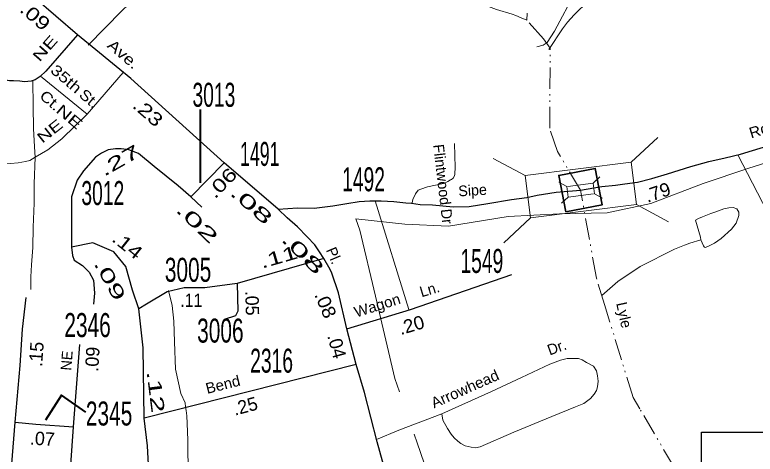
# Model space of a CAD drawing. Extents: x 379811 to 435220, y 199880 to 232769.
# Drawn here: x 404452 to 405838, y 224387 to 225210 of the extents above; entities that cross this region are included whole.
import ezdxf
from ezdxf.enums import TextEntityAlignment as Align

# ---------------------------------------------------------------- set-up
doc = ezdxf.new("R2010")
doc.units = 0
doc.header["$LTSCALE"] = 8
doc.linetypes.add('DASH_DOUBLE_DOT', pattern=[9.2, 5, -1.2, 0.3, -1.2, 0.3, -1.2])
doc.linetypes.add('LONG_DASHED', pattern=[7.5, 6, -1.5])
for name, color, linetype, lineweight in [('10', 7, 'Continuous', 40), ('11', 7, 'Continuous', 40), ('17', 7, 'Continuous', 40), ('21', 7, 'Continuous', 25), ('3', 7, 'Continuous', 158), ('31', 7, 'Continuous', 25), ('32', 7, 'Continuous', 25), ('35', 7, 'Continuous', 13), ('50', 7, 'Continuous', 13), ('59', 7, 'DASH_DOUBLE_DOT', 13), ('62', 7, 'Continuous', 13), ('8', 7, 'Continuous', 25)]:
    doc.layers.add(name, color=color, linetype=linetype, lineweight=lineweight)

msp = doc.modelspace()

# ---------------------------------------------------------------- linework, layer by layer
at = {"layer": '11'}
msp.add_line((404798.805, 225032.844), (404798.805, 224895.149), dxfattribs=at)
msp.add_lwpolyline([(404584.608, 224465.476), (404539.084, 224497.303), (404509.166, 224450.849)], dxfattribs=at)
at = {"layer": '3', "lineweight": 25}
msp.add_lwpolyline([(407821.524, 223538.724), (405737.749, 223538.724), (405737.749, 224428.316), (407821.524, 224428.316)], close=True, dxfattribs=at)
at = {"layer": '31', "lineweight": 35}
msp.add_lwpolyline([(405483.493, 224841.038), (405470.463, 224909.29), (405538.766, 224922.329), (405551.796, 224854.078)], close=True, dxfattribs=at)
at = {"layer": '32'}
for p, q in [((404568.823, 225172.731), (404461.306, 225265.892)), ((404843.936, 224933.103), (404781.603, 224869.331)), ((404802.245, 224849.537), (404781.603, 224869.331)), ((405030.64, 224753.516), (404868.115, 224707.029)), ((405091.246, 224555.096), (404694.043, 224454.649))]:
    msp.add_line(p, q, dxfattribs=at)
for points in [[(404568.823, 225172.731), (404509.878, 225104.766), (404499.192, 225094.559), (404489.964, 225088.24), (404482.192, 225085.81), (404470.049, 225084.837), (404460.821, 225085.81), (404449.164, 225086.296), (404441.878, 225086.781), (404367.077, 225098.933), (404307.653, 225108.283), (404276.248, 225114.002), (404250.505, 225117.404), (404241.762, 225119.348), (404232.937, 225122.833), (404191.433, 225142.294)], [(404843.936, 224933.103), (404669.193, 225091.156), (404568.823, 225172.731)], [(405511.398, 224881.525), (405536.303, 224886.057), (405551.02, 224888.322), (405577.057, 224891.154), (405594.039, 224893.42), (405617.812, 224896.818), (405645.074, 224903.632), (405674.068, 224912.465), (405718, 224926.27), (405751.396, 224935.332), (405781.962, 224942.129), (405810.831, 224948.919), (405833.364, 224955.934), (405896.958, 224975.478), (405934.013, 224986.503), (405947.533, 224987.505), (405963.557, 224991.013), (405982.084, 224993.519), (405999.611, 224997.027), (406022.644, 224999.031), (406175.821, 225011.598)], [(404781.603, 224869.331), (404757.52, 224889.985), (404712.796, 224926.131), (404683.552, 224950.227), (404665.083, 224957.247), (404650.869, 224958.833), (404640.309, 224958.899), (404626.786, 224957.112), (404613.884, 224951.188), (404602.704, 224943.343), (404580.302, 224918.139), (404568.3, 224900.313), (404557.979, 224869.332), (404557.979, 224824.581), (404557.979, 224774.666)], [(405030.64, 224753.516), (405022.456, 224766.255), (405013.363, 224778.994), (404999.269, 224794.462), (404980.872, 224812.89), (404961.761, 224829.807), (404945.274, 224846.078), (404843.936, 224933.103)], [(404945.274, 224846.078), (404981.085, 224848.737), (405012.552, 224848.118), (405047.148, 224852.041), (405073.439, 224856.538), (405096.696, 224860.226), (405116.843, 224861.567), (405126.596, 224861.384), (405138.179, 224861.689), (405161.344, 224860.561), (405183.868, 224858.214), (405194.811, 224857.33), (405211.239, 224855.105), (405233.795, 224853.978), (405272.559, 224850.143), (405302.91, 224851.155), (405337.518, 224856.606), (405381.848, 224863.924), (405410.621, 224868.031), (405429.889, 224872.463), (405465.549, 224878.127), (405511.398, 224881.525)], [(404683.678, 224659.447), (404672.15, 224694.052), (404659.47, 224738.522), (404637.107, 224766.061), (404597.543, 224783.272), (404557.979, 224774.666)], [(404557.979, 224774.666), (404559.699, 224759.176), (404563.139, 224750.57), (404578.621, 224740.243), (404590.662, 224728.194), (404599.263, 224712.704), (404600.983, 224688.607), (404599.263, 224667.953)], [(405073.715, 224621.676), (405058.158, 224689.552), (405045.496, 224725.905), (405042.193, 224733.066), (405030.64, 224753.516)], [(405073.715, 224621.676), (405192.665, 224657.991), (405382.856, 224723.465)], [(404868.115, 224707.029), (404807.596, 224698.378), (404768.692, 224698.378), (404736.992, 224691.168), (404698.087, 224668.098), (404683.678, 224659.447)], [(404868.115, 224707.029), (404869.556, 224655.121), (404865.233, 224646.47), (404843.62, 224639.26)], [(404452.368, 224446.965), (404461.885, 224552.909), (404465.893, 224621.433), (404472.905, 224680.723)], [(404694.043, 224454.649), (404692.323, 224585.91), (404683.678, 224659.447)], [(405219.865, 224167.947), (405184.758, 224258.144), (405173.99, 224283.658), (405157.253, 224323.812), (405145.692, 224355.759), (405130.277, 224409.739), (405106.605, 224502.275), (405091.246, 224555.096), (405073.715, 224621.676)], [(404534.718, 224079.193), (404540.273, 224170.196), (404551.543, 224295.823), (404561.811, 224438.459), (404573.332, 224592.517)], [(404654.885, 224024.397), (404657.071, 224039.681), (404666.211, 224099.118), (404678.017, 224164.85), (404694.546, 224266.421), (404701.463, 224321.781), (404702.768, 224355.745), (404700.157, 224402.773), (404694.043, 224454.649)], [(404426.111, 224139.808), (404438.845, 224276.384), (404445.857, 224368.721), (404452.368, 224446.965)], [(404452.368, 224446.965), (404490.937, 224443.077), (404561.811, 224438.459)]]:
    msp.add_lwpolyline(points, dxfattribs=at)
at = {"layer": '35'}
for p, q in [((404499.916, 225095.249), (404586.918, 225023.995)), ((405806.034, 224947.625), (405911.914, 224742.451)), ((405126.596, 224861.384), (405189.538, 224657.991))]:
    msp.add_line(p, q, dxfattribs=at)
for points in [[(405567.835, 225463.158), (405565.331, 225452.466), (405560.823, 225418.448), (405548.301, 225384.429), (405524.508, 225307.886), (405501.969, 225253.942), (405462.649, 225179.829), (405449.126, 225158.445), (405441.111, 225153.1), (405429.591, 225150.183)], [(404589.29, 225153.406), (404652.419, 225217.665), (404665.525, 225230.162), (404679.729, 225239.61), (404687.105, 225242.476), (404696.31, 225244.091), (404710.91, 225243.146), (404725.541, 225241.561), (404757.148, 225236.593), (404787.537, 225230.985), (404805.215, 225230.558), (404825.942, 225230.71), (404837.585, 225233.454), (404848.131, 225242.384), (404852.581, 225247.81), (404858.25, 225256.771), (404862.03, 225262.196), (404867.151, 225271.218), (404870.321, 225277.253), (404874.283, 225289.323), (404877.453, 225296.578), (404880.745, 225305.051), (404882.116, 225312.336)], [(404489.839, 224943.284), (404513.369, 224957.396), (404539.46, 224978.153), (404564.454, 225001.927), (404586.918, 225023.995), (404654.93, 225102.333)], [(404485.534, 225086.855), (404485.968, 225039.144), (404486.821, 224997.02), (404488.467, 224962.852), (404489.839, 224943.284)], [(405275.491, 224968.918), (405276.253, 224924.356), (405276.223, 224923.137), (405276.04, 224913.383), (405276.009, 224911.554), (405275.278, 224908.537), (405272.748, 224904.3), (405269.639, 224901.923), (405267.78, 224900.764), (405262.842, 224897.869), (405254.856, 224894.364), (405224.772, 224887.78), (405211.879, 224883.756), (405206.972, 224881.47), (405201.943, 224874.887), (405197.401, 224863.975), (405196.06, 224857.909), (405194.811, 224857.33)], [(404344.571, 224938.163), (404364.657, 224935.877), (404385.932, 224932.951), (404403.611, 224931.305), (404426.745, 224930.117), (404443.844, 224931.58), (404457.926, 224933.073), (404471.977, 224935.176), (404479.963, 224937.462), (404489.839, 224943.284)], [(404489.839, 224943.284), (404488.101, 224893.327), (404487.858, 224857.33), (404486.212, 224812.22), (404485.358, 224774.425), (404482.737, 224741.537), (404481.609, 224719.012), (404481.64, 224695.817)], [(405172.069, 224503.825), (405163.392, 224528.655), (405127.434, 224682.912), (405098.133, 224806.878), (405090.373, 224828.055), (405182.266, 224817.937), (405264.267, 224814.418), (405375.9, 224832.22), (405471.768, 224837.554), (405561.177, 224839.366), (405642.709, 224856.874), (405741.075, 224894.139), (405824.662, 224922.571), (405889.845, 224943.158)], [(405129.061, 224414.404), (405171.135, 224431.899), (405251.277, 224462.516)], [(405855.568, 223405.958), (405805.056, 223475.534), (405727.139, 223542.933), (405623.873, 223619.079), (405513.989, 223727.344), (405431.553, 223796.664), (405387.711, 223879.809), (405345.128, 223979.376), (405296.607, 224100.083), (405251.901, 224271.883), (405205.531, 224408.079), (405199.829, 224424.394)]]:
    msp.add_lwpolyline(points, dxfattribs=at)
msp.add_lwpolyline([(405251.277, 224462.516), (405344.692, 224504.068), (405400.791, 224530.797), (405453.634, 224555.825), (405473.669, 224563.115), (405486.191, 224566.517), (405495.708, 224566.517), (405507.228, 224566.031), (405514.241, 224563.601), (405522.756, 224558.741), (405535.529, 224551.694), (405541.038, 224542.947), (405543.042, 224533.713), (405544.044, 224523.993), (405543.042, 224513.302), (405541.038, 224506.497), (405537.031, 224499.208), (405530.019, 224491.432), (405517.497, 224481.713), (405501.97, 224475.394), (405457.391, 224457.413), (405386.265, 224428.254), (405323.405, 224400.796), (405314.389, 224398.852), (405306.375, 224399.824), (405295.355, 224402.74), (405287.341, 224407.114), (405281.331, 224411.002), (405274.819, 224417.319), (405269.309, 224424.609), (405262.297, 224435.301), (405253.281, 224450.852)], close=True, dxfattribs=at)
at = {"layer": '50'}
for p, q in [((405655.793, 224980.335), (405605.861, 224934.062)), ((405407.45, 224908.903), (405347.55, 224941.249)), ((405675.826, 224822.35), (405615.925, 224854.697)), ((405417.514, 224829.538), (405367.582, 224783.264))]:
    msp.add_line(p, q, dxfattribs=at)
at = {"layer": '50', "linetype": 'LONG_DASHED'}
for p, q in [((405485.628, 224888.575), (405470.653, 224896.662)), ((405547.714, 224906.433), (405535.231, 224894.865)), ((405488.144, 224868.734), (405475.661, 224857.166)), ((405552.722, 224866.938), (405537.747, 224875.024))]:
    msp.add_line(p, q, dxfattribs=at)
at = {"layer": '50'}
msp.add_lwpolyline([(405417.514, 224829.538), (405615.925, 224854.697), (405605.861, 224934.062), (405407.45, 224908.903)], close=True, dxfattribs=at)
at = {"layer": '50', "linetype": 'LONG_DASHED'}
msp.add_lwpolyline([(405488.144, 224868.734), (405537.747, 224875.024), (405535.231, 224894.865), (405485.628, 224888.575)], close=True, dxfattribs=at)
at = {"layer": '59'}
for points in [[(405556.133, 224667.525), (405541.031, 224716.75), (405511.398, 224881.525), (405467.875, 224954.36), (405453.531, 224997.656), (405454.438, 225147.719), (405441.688, 225165.378), (405410.438, 225200.172)], [(405622.236, 224471.767), (405609.594, 224493.266), (405556.133, 224667.525)], [(405777.844, 224189.735), (405724.5, 224297.86), (405622.236, 224471.767)]]:
    msp.add_lwpolyline(points, dxfattribs=at)
at = {"layer": '62'}
for points in [[(405410.438, 225200.172), (405400, 225204.86), (405390.344, 225208.797), (405383.125, 225211.453), (405353.75, 225220.25), (405258.812, 225256.594), (405237.031, 225262.735), (405210.5, 225272.656), (405175.5, 225285.891), (405151.406, 225296.36), (405101.031, 225325.906), (405079.594, 225343), (405046.531, 225381.172), (405036.562, 225400.375), (405034.906, 225401.031), (405000.562, 225456.922), (404966.438, 225521.36), (404960.688, 225533.719), (404954.969, 225552.938), (404930.875, 225592.391), (404916.031, 225613.094), (404908.969, 225621.828), (404871.688, 225661.36), (404862.188, 225670.172)], [(405451.812, 225144.985), (405477.469, 225184.266), (405486.938, 225196.188), (405499.562, 225210.438), (405526.531, 225236.469), (405561.219, 225297.641), (405570.25, 225314.438), (405570.312, 225316.875), (405588.438, 225352.922), (405599.219, 225367.235), (405614.219, 225380.203), (405630.5, 225389.047), (405669.156, 225413.766), (405693.125, 225430.922), (405697.5, 225435.062), (405729.844, 225457.266), (405754.688, 225473), (405772.156, 225486.5), (405820.344, 225528.969), (405841.688, 225550.297)], [(405410.438, 225200.172), (405411.219, 225213.062)], [(405551.057, 224684.071), (405581.469, 224710.469), (405623.156, 224738.5), (405687.5, 224771.344), (405706, 224778.719), (405715.875, 224782.094), (405736.656, 224788.438)], [(404739.344, 224693.406), (404746.625, 224665.703), (404749.438, 224636.344), (404750.75, 224597.281), (404752.938, 224546), (404762.594, 224500.594), (404770.625, 224483.281), (404771.656, 224475.938), (404772.656, 224468.594), (404773.594, 224458.812), (404775.188, 224429.485), (404775.906, 224412.391), (404776.312, 224345.406), (404776.062, 224326.562), (404773.469, 224285.641), (404774.188, 224268.547), (404775.219, 224261.203), (404773.156, 224232), (404769.188, 224215.812)]]:
    msp.add_lwpolyline(points, dxfattribs=at)
msp.add_lwpolyline([(405736.656, 224788.438), (405735.719, 224793.703), (405726.812, 224825.391), (405732.438, 224828.547), (405739.875, 224831.985), (405755.281, 224837.625), (405764.531, 224841.016), (405779.938, 224846.656), (405789.125, 224848.828), (405797.062, 224849.188), (405804.312, 224846.547), (405807.781, 224840.344), (405807.625, 224834.25), (405802.938, 224819.75), (405794.062, 224808.438), (405774.656, 224791.328), (405762.219, 224782.547), (405749.844, 224776.203), (405744.906, 224774.516), (405743.094, 224775.188), (405741.344, 224777.062)], close=True, dxfattribs=at)

# ---------------------------------------------------------------- texts
at = {"layer": '10'}
for s, rotation, width, p in [('35th', 319.433, 1.25, (404541.502, 225082.621)), ('Ct.', 319.433, 1.2, (404511.79, 225042.238)), ('St.', 319.433, 1.15, (404584.512, 225045.8)), ('NE', 319.433, 1.45, (404547.632, 225011.554)), ('NE', 38.504, 1.4, (404523.515, 224984.635)), ('Arrowhead', 23.98, 1.05, (405298.811, 224500.077))]:
    msp.add_text(s, height=20, rotation=rotation, dxfattribs=dict(at, width=width)).set_placement(p, align=Align.CENTER)
msp.add_text('Flintwood Dr', height=20, rotation=276.631, dxfattribs=at).set_placement((405235.292, 224966.525))
msp.add_text('Dr.', height=20, rotation=19.994, dxfattribs=at).set_placement((405470.352, 224577.87), align=Align.CENTER)
at = {"layer": '11'}
for s, rotation, width, p in [('NE', 48.638, 1.45, (404515.771, 225140.983)), ('Ave.', 319.243, 1.25, (404648.498, 225128.796)), ('Rd.', 17.272, 1.1, (405852.618, 224985.312)), ('Wagon', 17.408, 1.05, (405133.615, 224656.177)), ('Bend', 14.212, 1.05, (404843.832, 224507.856))]:
    msp.add_text(s, height=20, rotation=rotation, dxfattribs=dict(at, width=width)).set_placement(p, align=Align.CENTER)
for s, rotation, p in [('Sipe', 3.451, (405309.675, 224871.51)), ('Pl.', 292.761, (405040.189, 224755.232)), ('Ln.', 16.647, (405231.447, 224686.179)), ('NE', 85.723, (404558.82, 224561.618))]:
    msp.add_text(s, height=20, rotation=rotation, dxfattribs=at).set_placement(p, align=Align.CENTER)
at = {"layer": '17'}
for s, rotation, width, p in [('.09', 319.243, 1.3, (404481.709, 225198.028)), ('.23', 318.85, 1.3, (404693.009, 225018.005)), ('.27', 29.759, 1.75, (404654.032, 224926.614)), ('.06', 45.978, 1.35, (404848.557, 224886.613)), ('.79', 18.647, 1.05, (405659.664, 224865.774)), ('.08', 318.859, 1.95, (404886.739, 224844.597)), ('.02', 316.202, 2, (404784.54, 224811.097)), ('.14', 321.321, 1.3, (404654.942, 224768.743)), ('.08', 314.953, 2.05, (404982.473, 224754.672)), ('.11', 16.043, 1.55, (404949.158, 224744.515)), ('.09', 299.041, 1.8, (404619.012, 224708.036)), ('.08', 292.761, 1.1, (405022.238, 224662.383)), ('.20', 16.647, 1.05, (405197.976, 224616.91)), ('.12', 277.014, 1.7, (404703.264, 224502.398))]:
    msp.add_text(s, height=25, rotation=rotation, dxfattribs=dict(at, width=width)).set_placement(p, align=Align.CENTER)
for s, rotation, p in [('.05', 271.59, (404883.839, 224669.609)), ('.04', 285.354, (405042.818, 224586.218)), ('.15', 85.995, (404504.352, 224573.514)), ('.09', 86.735, (404609.323, 224564.215)), ('.25', 15.119, (404886.464, 224465.015)), ('.07', 356.435, (404502.562, 224403.635))]:
    msp.add_text(s, height=25, rotation=rotation, dxfattribs=at).set_placement(p, align=Align.CENTER)
at = {"layer": '17', "width": 0.9}
msp.add_text('.11', height=25, dxfattribs=at).set_placement((404782.381, 224662.911), align=Align.CENTER)
at = {"layer": '21'}
msp.add_text('Lyle', height=20, rotation=282.332, dxfattribs=at).set_placement((405583.189, 224645.554), align=Align.CENTER)
at = {"layer": '8'}
for s, width, p in [('3013', 0.6, (404824.607, 225037.883)), ('1491', 0.55, (404910.491, 224927.109)), ('1492', 0.6, (405104.865, 224879.566)), ('3012', 0.6, (404616.465, 224853.716)), ('1549', 0.6, (405326.467, 224726.558)), ('2346', 0.65, (404587.922, 224606.343)), ('2316', 0.6, (404932.664, 224539.7)), ('2345', 0.65, (404628.25, 224440.622))]:
    msp.add_text(s, height=45, dxfattribs=dict(at, width=width)).set_placement(p, align=Align.CENTER)
at = {"layer": '8', "width": 0.65}
for s, p in [('3005', (404732.669, 224709.913)), ('3006', (404793.188, 224596.004))]:
    msp.add_text(s, height=45, dxfattribs=at).set_placement(p)

doc.saveas('drawing.dxf')
